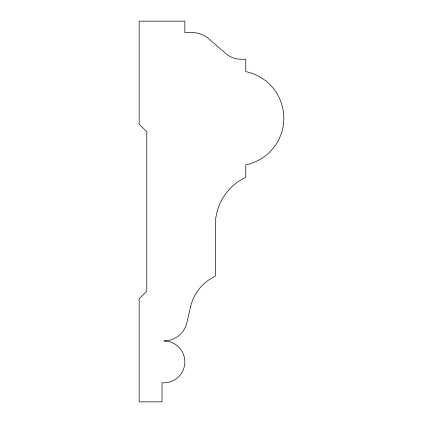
<?xml version="1.0" encoding="UTF-8"?>
<svg xmlns="http://www.w3.org/2000/svg" width="423" height="423" viewBox="0 0 423 423"><rect width="100%" height="100%" fill="white"/><g stroke="black" fill="none" stroke-linecap="round" stroke-linejoin="round"><path stroke-width="0.63" d="M190.604 306.638L186.881 322.712A23.545 23.545 0 0 1 163.913 340.938A20.939 20.939 0 0 1 184.851 361.877A20.939 20.939 0 0 1 163.913 382.815L162.009 382.815L162.009 401.85L139.167 401.85L139.167 298.855L146.781 291.241L146.781 131.759L139.167 124.145L139.167 21.15L184.851 21.15L184.851 32.571L191.889 32.571A25.523 25.523 0 0 1 208.772 38.794L225.951 53.663A22.831 22.831 0 0 0 241.612 59.22L245.763 59.22L245.763 71.603A47.588 47.588 0 0 1 245.763 164.854L245.763 177.237A53.472 53.472 0 0 0 215.307 223.709L215.307 276.219A44.648 44.648 0 0 0 190.604 306.638"/></g></svg>
